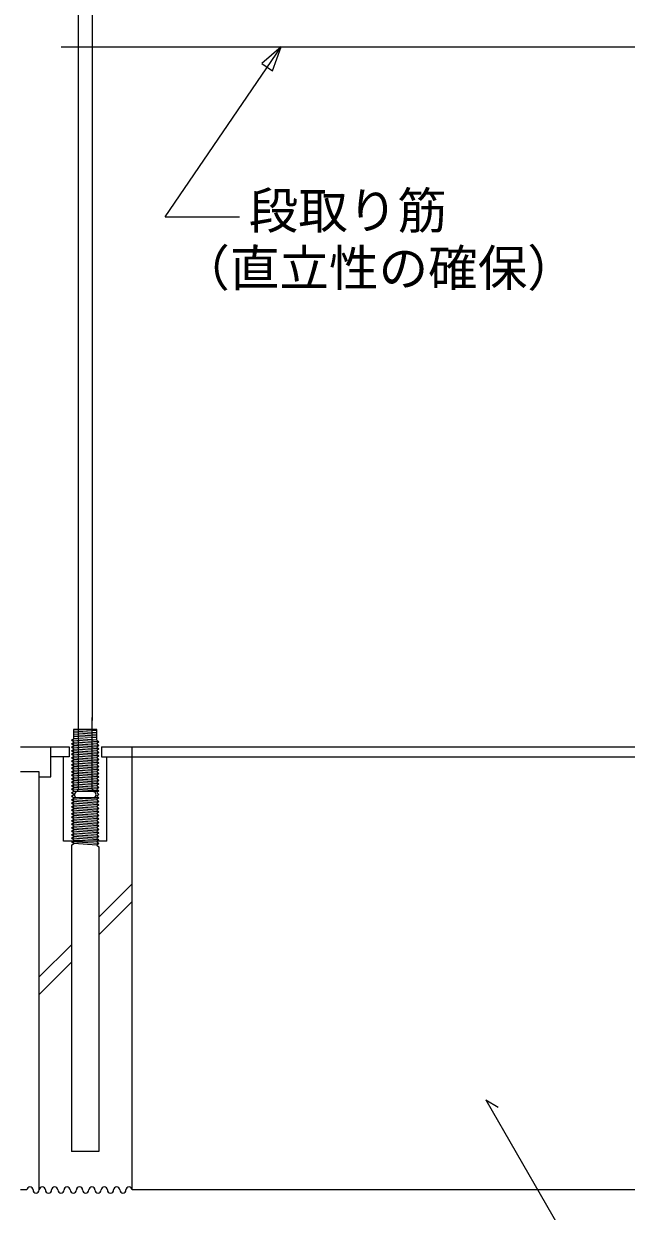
# Model space of a CAD drawing. Units: millimetres on the paper. Extents: x -201 to 201, y -142 to 138.
# Drawn here: x 44.74 to 69.04, y 50.55 to 98.4 of the extents above; entities that cross this region are included whole.
import ezdxf
from ezdxf.enums import TextEntityAlignment as Align

# ---------------------------------------------------------------- set-up
doc = ezdxf.new("R2010")
doc.units = ezdxf.units.MM
for name, color, linetype in [('0-0_A02', 4, 'Continuous'), ('0-2_C007', 4, 'Continuous'), ('0-5_C090', 4, 'Continuous'), ('0-6_C069', 7, 'Continuous'), ('0-7_C005', 7, 'Continuous'), ('0-9_C058', 4, 'Continuous'), ('0-B_A62', 4, 'Continuous'), ('0-C_C071', 4, 'Continuous')]:
    doc.layers.add(name, color=color, linetype=linetype)
doc.styles.add('ＭＳ ゴシック', font='')
doc.styles.get('ＭＳ ゴシック').set_extended_font_data('MS Gothic')

msp = doc.modelspace()

# ---------------------------------------------------------------- linework, layer by layer
at = {"layer": '0-2_C007'}
msp.add_line((50.441, 90.619), (53.448, 90.619), dxfattribs=at)
at = {"layer": '0-2_C007', "color": 7}
msp.add_line((63.374, 55.034), (63.874, 54.745), dxfattribs=at)
at = {"layer": '0-2_C007'}
msp.add_lwpolyline([(50.441, 90.619), (55.129, 97.47), (54.337, 96.803), (54.776, 96.496), (55.129, 97.47)], dxfattribs=at)
at = {"layer": '0-2_C007', "color": 7}
msp.add_lwpolyline([(63.374, 55.034), (67.048, 48.67), (79.976, 48.67)], dxfattribs=at)
at = {"layer": '0-5_C090'}
for p, q in [((46.245, 97.47), (73.045, 97.47)), ((44.613, 69.258), (46.57, 69.258)), ((46.57, 69.258), (46.57, 68.858)), ((47.87, 69.258), (47.87, 68.858)), ((47.87, 69.258), (71.356, 69.258)), ((46.57, 68.858), (45.836, 68.858)), ((47.87, 68.858), (71.356, 68.858)), ((45.363, 68.058), (45.836, 68.058)), ((48.095, 65.458), (46.345, 65.458)), ((47.772, 52.958), (46.661, 52.958))]:
    msp.add_line(p, q, dxfattribs=at)
at = {"layer": '0-5_C090', "color": 7}
msp.add_line((49.113, 68.458), (49.113, 69.258), dxfattribs=at)
msp.add_line((49.113, 68.458), (49.113, 69.258), dxfattribs=at)
at = {"layer": '0-6_C069'}
for p, q in [((45.363, 51.408), (45.363, 68.058)), ((44.863, 51.408), (44.613, 51.408))]:
    msp.add_line(p, q, dxfattribs=at)
msp.add_lwpolyline([(70.113, 51.408), (49.113, 51.408), (49.113, 68.458)], dxfattribs=at)
for centre, start, end in [((44.988, 51.408), 0, 180), ((45.238, 51.408), 180, 0), ((45.488, 51.408), 0, 180), ((45.738, 51.408), 180, 0), ((45.988, 51.408), 0, 180), ((46.238, 51.408), 180, 0), ((46.488, 51.408), 0, 180), ((46.738, 51.408), 180, 0), ((46.988, 51.408), 0, 180), ((47.238, 51.408), 180, 0), ((47.488, 51.408), 0, 180), ((47.738, 51.408), 180, 0), ((47.988, 51.408), 0, 180), ((48.238, 51.408), 180, 0), ((48.488, 51.408), 0, 180), ((48.738, 51.408), 180, 0), ((48.988, 51.408), 0, 180)]:
    msp.add_arc(centre, 0.125, start, end, dxfattribs=at)
at = {"layer": '0-7_C005', "color": 4}
for p, q in [((47.772, 62.401), (49.113, 63.742)), ((47.772, 61.694), (49.113, 63.035))]:
    msp.add_line(p, q, dxfattribs=at)
at = {"layer": '0-7_C005'}
for p, q in [((45.363, 59.992), (46.661, 61.29)), ((45.363, 59.285), (46.661, 60.583))]:
    msp.add_line(p, q, dxfattribs=at)
at = {"layer": '0-9_C058', "color": 7}
for p, q in [((46.945, 70.328), (46.945, 101.358)), ((46.945, 70.443), (46.945, 101.243)), ((46.945, 70.443), (46.945, 101.243)), ((47.495, 101.358), (47.495, 70.328)), ((47.495, 101.243), (47.495, 70.443)), ((47.495, 101.243), (47.495, 70.443))]:
    msp.add_line(p, q, dxfattribs=at)
at = {"layer": '0-9_C058'}
for p, q in [((46.945, 68.943), (46.945, 70.443)), ((46.945, 68.943), (46.945, 70.443)), ((47.495, 68.943), (47.495, 70.443)), ((47.495, 68.943), (47.495, 70.443))]:
    msp.add_line(p, q, dxfattribs=at)
at = {"layer": '0-B_A62'}
for p, q in [((46.945, 67.573), (46.945, 70.443)), ((47.495, 67.573), (47.495, 70.443)), ((45.836, 68.058), (45.836, 69.258)), ((46.081, 68.858), (45.836, 68.858)), ((46.345, 65.458), (46.345, 68.858)), ((48.095, 65.458), (48.095, 68.858)), ((45.363, 68.258), (44.613, 68.258)), ((45.363, 68.058), (45.363, 68.258)), ((47.572, 67.208), (46.868, 67.208)), ((47.572, 67.208), (46.868, 67.208)), ((47.572, 67.208), (46.868, 67.208)), ((46.661, 65.298), (46.661, 52.958)), ((47.772, 65.228), (47.772, 52.958))]:
    msp.add_line(p, q, dxfattribs=at)
for centre, radius, start, end in [((46.748, 67.608), 0.2, 307.5508, 349.8872), ((46.748, 67.608), 0.2, 307.5508, 349.8872), ((47.692, 67.608), 0.2, 190.1128, 232.4492), ((46.913, 67.328), 0.129, 109.3556, 249.5289), ((47.528, 67.328), 0.129, 290.4711, 70.6444)]:
    msp.add_arc(centre, radius, start, end, dxfattribs=at)
at = {"layer": '0-C_C071'}
for p, q in [((47.691, 69.833), (46.741, 69.893)), ((47.691, 69.903), (46.852, 69.956)), ((47.521, 69.958), (46.911, 69.958)), ((46.945, 69.958), (47.495, 69.958)), ((46.661, 69.528), (46.741, 69.584)), ((47.772, 69.458), (46.661, 69.528)), ((46.753, 69.451), (46.661, 69.528)), ((47.772, 69.317), (46.661, 69.387)), ((47.691, 69.763), (46.741, 69.823)), ((47.691, 69.693), (46.741, 69.753)), ((47.691, 69.623), (46.741, 69.683)), ((47.681, 69.534), (46.753, 69.592)), ((47.681, 69.393), (46.753, 69.451)), ((47.772, 69.458), (47.681, 69.393)), ((47.681, 69.393), (47.772, 69.317)), ((47.691, 69.525), (47.772, 69.458)), ((46.661, 69.246), (46.753, 69.31)), ((47.772, 69.176), (46.661, 69.246)), ((46.753, 69.169), (46.661, 69.246)), ((47.772, 69.035), (46.661, 69.105)), ((47.772, 68.894), (46.661, 68.964)), ((47.681, 69.111), (46.753, 69.169)), ((47.681, 68.97), (46.753, 69.028)), ((47.681, 69.252), (47.772, 69.176)), ((47.772, 69.176), (47.681, 69.111)), ((47.681, 69.111), (47.772, 69.035)), ((47.772, 69.035), (47.681, 68.97)), ((47.681, 68.97), (47.772, 68.894)), ((47.772, 68.753), (46.661, 68.823)), ((47.772, 68.612), (46.661, 68.682)), ((46.661, 68.541), (46.753, 68.605)), ((47.772, 68.471), (46.661, 68.541)), ((46.753, 68.464), (46.661, 68.541)), ((47.681, 68.829), (46.753, 68.887)), ((47.681, 68.688), (46.753, 68.746)), ((47.681, 68.547), (46.753, 68.605)), ((47.681, 68.406), (46.753, 68.464)), ((47.772, 68.894), (47.681, 68.829)), ((47.681, 68.829), (47.772, 68.753)), ((47.772, 68.753), (47.681, 68.688)), ((47.681, 68.688), (47.772, 68.612)), ((47.772, 68.612), (47.681, 68.547)), ((47.681, 68.547), (47.772, 68.471)), ((47.772, 68.471), (47.681, 68.406)), ((47.772, 68.33), (46.661, 68.4)), ((47.772, 68.189), (46.661, 68.259)), ((47.772, 68.048), (46.661, 68.118)), ((47.772, 67.907), (46.661, 67.977)), ((47.681, 68.265), (46.753, 68.323)), ((47.681, 68.124), (46.753, 68.182)), ((47.681, 67.983), (46.753, 68.041)), ((47.681, 68.406), (47.772, 68.33)), ((47.772, 68.33), (47.681, 68.265)), ((47.681, 68.265), (47.772, 68.189)), ((47.772, 68.189), (47.681, 68.124)), ((47.681, 68.124), (47.772, 68.048)), ((47.772, 68.048), (47.681, 67.983)), ((47.681, 67.983), (47.772, 67.907)), ((47.772, 67.766), (46.661, 67.836)), ((47.772, 67.625), (46.661, 67.695)), ((47.772, 67.484), (46.661, 67.554)), ((47.681, 67.842), (46.753, 67.9)), ((47.681, 67.701), (46.753, 67.759)), ((47.058, 67.458), (46.753, 67.477)), ((47.772, 67.907), (47.681, 67.842)), ((47.681, 67.842), (47.772, 67.766)), ((47.772, 67.766), (47.681, 67.701)), ((47.681, 67.701), (47.772, 67.625)), ((47.681, 67.56), (47.772, 67.484)), ((47.772, 67.061), (46.661, 67.131)), ((47.736, 67.458), (46.726, 67.458)), ((47.765, 67.208), (46.738, 67.208)), ((47.681, 67.137), (46.753, 67.195)), ((47.681, 66.996), (46.753, 67.054)), ((47.772, 67.202), (47.677, 67.208)), ((47.772, 67.343), (47.681, 67.278)), ((47.681, 67.278), (47.772, 67.202)), ((47.772, 67.202), (47.681, 67.137)), ((47.681, 67.137), (47.772, 67.061)), ((47.772, 67.061), (47.681, 66.996)), ((47.681, 66.996), (47.772, 66.92)), ((47.772, 66.92), (46.661, 66.99)), ((47.772, 66.779), (46.661, 66.849)), ((47.772, 66.638), (46.661, 66.708)), ((47.772, 66.497), (46.661, 66.567)), ((47.681, 66.855), (46.753, 66.913)), ((47.681, 66.714), (46.753, 66.772)), ((47.681, 66.573), (46.753, 66.631)), ((47.772, 66.92), (47.681, 66.855)), ((47.681, 66.855), (47.772, 66.779)), ((47.772, 66.779), (47.681, 66.714)), ((47.681, 66.714), (47.772, 66.638)), ((47.772, 66.638), (47.681, 66.573)), ((47.681, 66.573), (47.772, 66.497)), ((47.772, 66.356), (46.661, 66.426)), ((47.772, 66.215), (46.661, 66.285)), ((47.772, 66.074), (46.661, 66.144)), ((47.681, 66.432), (46.753, 66.49)), ((47.681, 66.291), (46.753, 66.349)), ((47.681, 66.15), (46.753, 66.208)), ((47.681, 66.009), (46.753, 66.067)), ((47.772, 66.497), (47.681, 66.432)), ((47.681, 66.432), (47.772, 66.356)), ((47.772, 66.356), (47.681, 66.291)), ((47.681, 66.291), (47.772, 66.215)), ((47.772, 66.215), (47.681, 66.15)), ((47.681, 66.15), (47.772, 66.074)), ((47.772, 66.074), (47.681, 66.009)), ((47.772, 65.933), (46.661, 66.003)), ((47.772, 65.792), (46.661, 65.862)), ((47.772, 65.651), (46.661, 65.721)), ((47.772, 65.51), (46.661, 65.58)), ((47.681, 65.868), (46.753, 65.926)), ((47.681, 65.727), (46.753, 65.785)), ((47.681, 65.586), (46.753, 65.644)), ((47.681, 66.009), (47.772, 65.933)), ((47.772, 65.933), (47.681, 65.868)), ((47.681, 65.868), (47.772, 65.792)), ((47.772, 65.792), (47.681, 65.727)), ((47.681, 65.727), (47.772, 65.651)), ((47.772, 65.651), (47.681, 65.586)), ((47.681, 65.586), (47.772, 65.51)), ((46.661, 65.439), (46.753, 65.503)), ((47.772, 65.369), (46.661, 65.439)), ((46.753, 65.362), (46.661, 65.439)), ((46.661, 65.298), (46.753, 65.362)), ((47.681, 65.445), (46.753, 65.503)), ((47.772, 65.51), (47.681, 65.445)), ((47.681, 65.445), (47.772, 65.369)), ((47.681, 65.304), (47.772, 65.228))]:
    msp.add_line(p, q, dxfattribs=at)
for points in [[(47.691, 69.525), (47.691, 69.958), (46.741, 69.958), (46.741, 69.584)], [(46.753, 69.31), (46.661, 69.387), (46.753, 69.451)], [(46.753, 69.028), (46.661, 69.105), (46.753, 69.169)], [(46.753, 68.887), (46.661, 68.964), (46.753, 69.028)], [(47.772, 69.317), (47.681, 69.252), (46.753, 69.31)], [(46.753, 68.746), (46.661, 68.823), (46.753, 68.887)], [(46.753, 68.605), (46.661, 68.682), (46.753, 68.746)], [(46.753, 68.323), (46.661, 68.4), (46.753, 68.464)], [(46.753, 68.182), (46.661, 68.259), (46.753, 68.323)], [(46.753, 68.041), (46.661, 68.118), (46.753, 68.182)], [(46.753, 67.9), (46.661, 67.977), (46.753, 68.041)], [(46.753, 67.759), (46.661, 67.836), (46.753, 67.9)], [(46.753, 67.618), (46.661, 67.695), (46.753, 67.759)], [(46.753, 67.477), (46.661, 67.554), (46.753, 67.618)], [(46.753, 67.336), (46.661, 67.413), (46.753, 67.477)], [(47.772, 67.625), (47.681, 67.56), (46.753, 67.618)], [(47.772, 67.484), (47.681, 67.419), (47.772, 67.343)], [(46.753, 67.195), (46.661, 67.272), (46.753, 67.336)], [(46.753, 67.054), (46.661, 67.131), (46.753, 67.195)], [(46.753, 66.913), (46.661, 66.99), (46.753, 67.054)], [(46.753, 66.772), (46.661, 66.849), (46.753, 66.913)], [(46.753, 66.631), (46.661, 66.708), (46.753, 66.772)], [(46.753, 66.49), (46.661, 66.567), (46.753, 66.631)], [(46.753, 66.349), (46.661, 66.426), (46.753, 66.49)], [(46.753, 66.208), (46.661, 66.285), (46.753, 66.349)], [(46.753, 66.067), (46.661, 66.144), (46.753, 66.208)], [(46.753, 65.926), (46.661, 66.003), (46.753, 66.067)], [(46.753, 65.785), (46.661, 65.862), (46.753, 65.926)], [(46.753, 65.644), (46.661, 65.721), (46.753, 65.785)], [(46.753, 65.503), (46.661, 65.58), (46.753, 65.644)], [(47.772, 65.369), (47.681, 65.304), (46.753, 65.362)]]:
    msp.add_lwpolyline(points, dxfattribs=at)
msp.add_arc((47.692, 67.608), 0.2, 190.1128, 232.4492, dxfattribs=at)
msp.add_arc((47.692, 67.608), 0.2, 190.1128, 232.4492, dxfattribs=at)

# ---------------------------------------------------------------- texts
at = {"layer": '0-0_A02', "style": 'ＭＳ ゴシック'}
for s, p in [('段取り筋', (53.814, 89.7)), ('（直立性の確保）', (51.054, 87.385))]:
    msp.add_text(s, height=1.466, dxfattribs=at).set_placement(p, align=Align.BOTTOM_LEFT)

doc.saveas('drawing.dxf')
